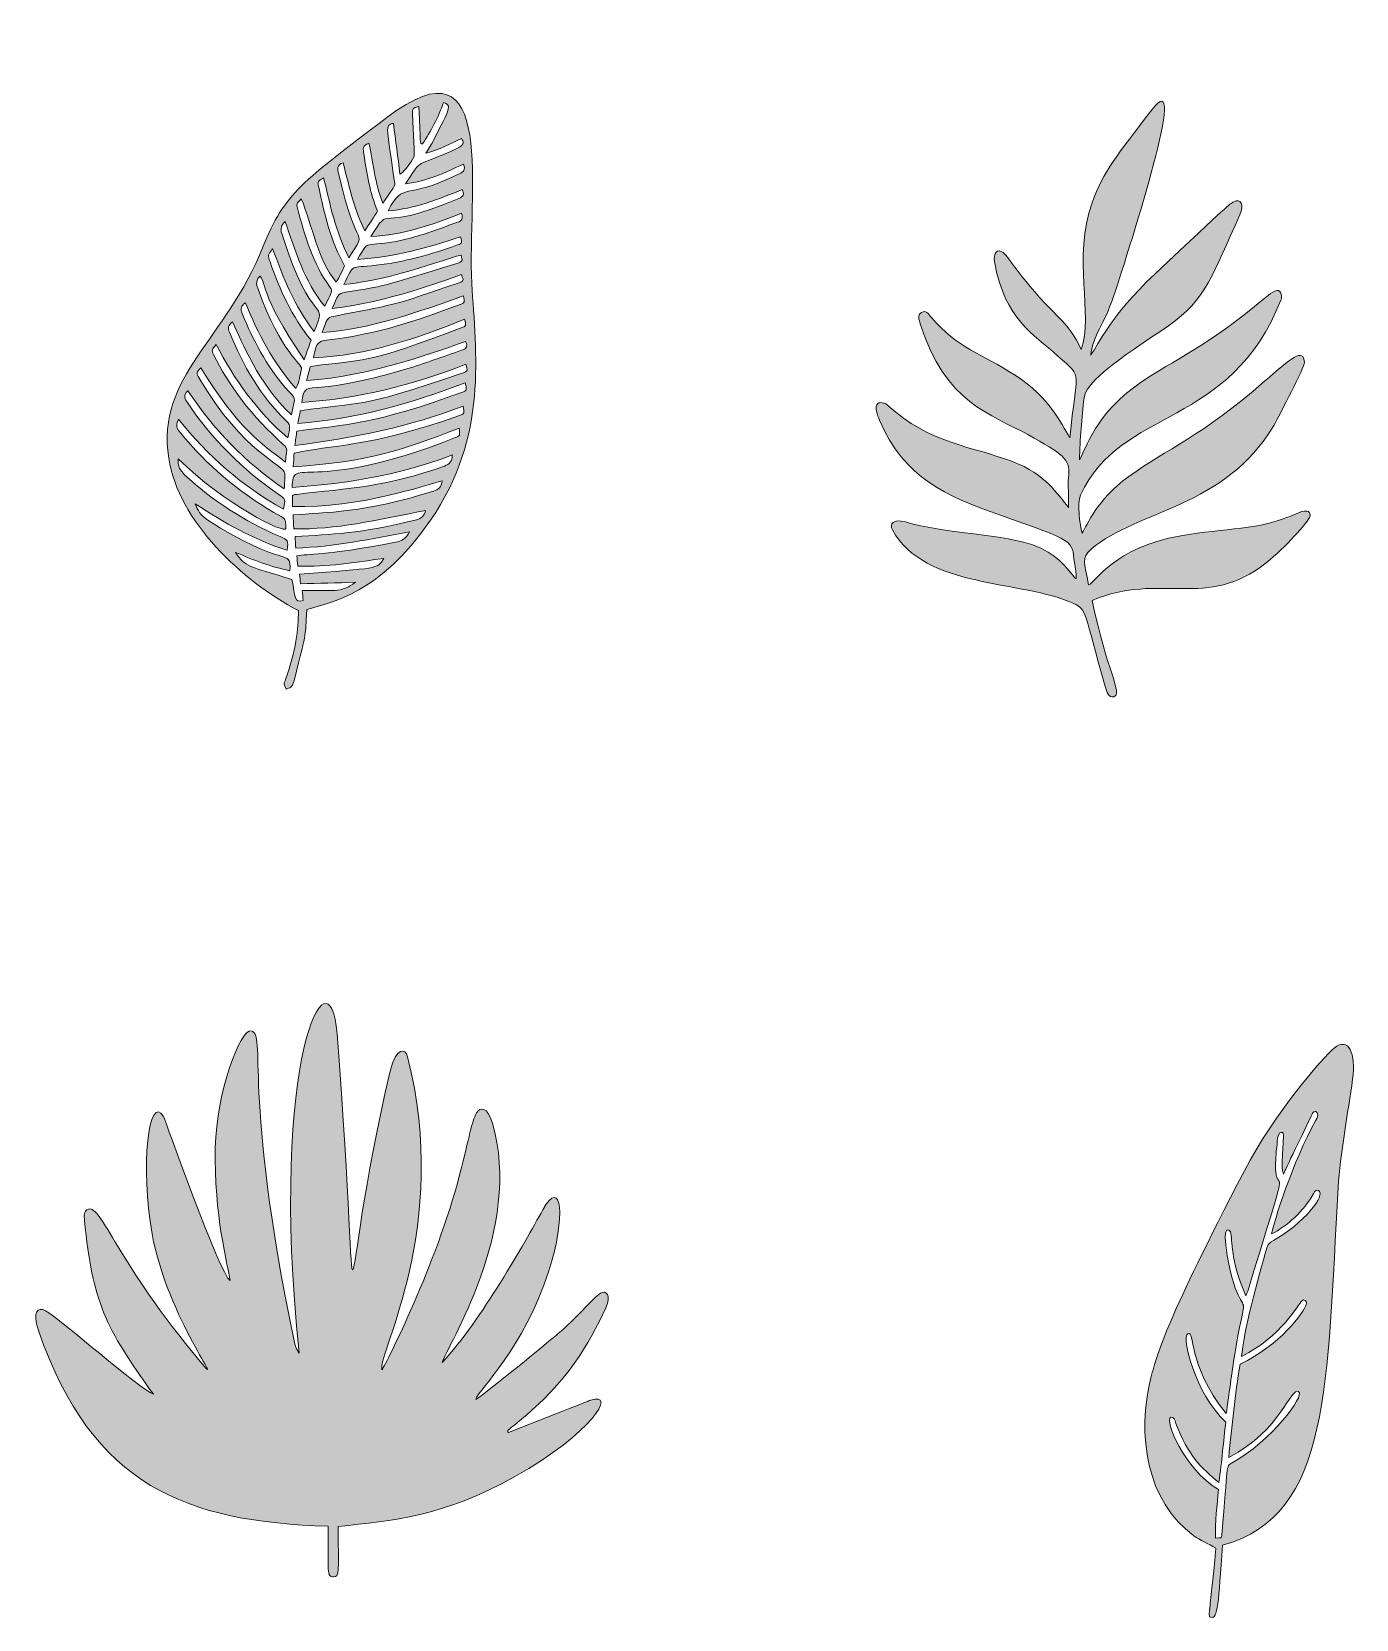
# Model space of a CAD drawing. Header units: millimetres. Extents: x 144 to 2414, y 783 to 2729.
# Drawn here: x 1316.5 to 1699.8, y 2262.5 to 2722 of the extents above; entities that cross this region are included whole.
import ezdxf

# ---------------------------------------------------------------- set-up
doc = ezdxf.new("R2010")
doc.units = ezdxf.units.MM
doc.header["$MEASUREMENT"] = 0
doc.layers.add('Слой 1', color=7, linetype='Continuous', lineweight=0)

msp = doc.modelspace()

# ---------------------------------------------------------------- hatches: boundary and pattern name
at = {"layer": 'Слой 1', "true_color": 0x000000, "transparency": 33554687}
h = msp.add_hatch(color=18, dxfattribs=at)
h.dxf.hatch_style = 2
edge = h.paths.add_edge_path()
edge.add_spline(control_points=[(1404.54, 2649.49), (1399.06, 2656.38), (1397.81, 2665.52), (1394.47, 2673.66), (1393.06, 2672.15), (1393.02, 2672.13), (1393.35, 2670.9), (1395.53, 2662.85), (1397.79, 2654.84), (1402.83, 2647.96), (1403.67, 2646.82), (1403.16, 2646.37), (1401.24, 2642.5), (1395.29, 2649.9), (1392.72, 2658.49), (1389.84, 2667.05), (1388.62, 2665.99), (1388.39, 2664.97), (1388.82, 2663.6), (1397.69, 2635.06), (1402.4, 2645.37), (1398.2, 2635.2), (1392.41, 2642.58), (1389.29, 2650.86), (1386.17, 2659.24), (1384.77, 2657.28), (1384.74, 2657.28), (1385.42, 2655.37), (1388.29, 2647.27), (1391.72, 2639.46), (1397.31, 2632.73), (1396.69, 2630.96), (1396.08, 2629.29), (1395.31, 2627.06), (1381.91, 2646.62), (1384.3, 2650.27), (1382.44, 2651.19), (1381.36, 2650.08), (1381.38, 2649), (1381.85, 2647.72), (1388.82, 2628.41), (1394.86, 2625.94), (1394.51, 2624.35), (1394.12, 2622.54), (1393.92, 2620.66), (1392.9, 2618.76), (1386.29, 2626.19), (1381.91, 2634.63), (1378.28, 2643.56), (1377.04, 2642.64), (1376.83, 2641.72), (1377.36, 2640.44), (1380.52, 2632.67), (1384.42, 2625.35), (1389.86, 2618.93), (1393.13, 2615.07), (1392.88, 2617.22), (1391.6, 2611.06), (1381.81, 2620.46), (1377.47, 2631.96), (1374.55, 2637.97), (1373.2, 2637.03), (1373.22, 2636.12), (1373.69, 2634.98), (1377.65, 2625.41), (1382.64, 2616.5), (1390.19, 2609.26), (1391.6, 2607.9), (1391.11, 2607.26), (1390.54, 2604.41), (1381.65, 2612.14), (1375.1, 2621.25), (1369.86, 2631.47), (1368.49, 2629.86), (1368.47, 2629.84), (1369.11, 2628.53), (1373.16, 2620.11), (1380.32, 2610.3), (1389.27, 2602.55), (1390.7, 2601.31), (1390.25, 2600.88), (1389.86, 2597.42), (1382.91, 2602.8), (1376.2, 2607), (1365.39, 2624.74), (1364.03, 2623.21), (1364.01, 2623.21), (1364.88, 2621.72), (1377.87, 2599.76), (1389.64, 2596.56), (1389.7, 2594.17), (1389.74, 2592.81), (1389.64, 2591.46), (1389.56, 2589.65), (1378.1, 2597.42), (1369.04, 2606.92), (1361.64, 2618.07), (1360.22, 2616.73), (1360.75, 2615.75), (1361.5, 2614.63), (1368.62, 2604.06), (1377.47, 2595.23), (1387.95, 2588.04), (1389.96, 2586.65), (1389.96, 2586.65), (1389.29, 2583.8), (1377.4, 2590.42), (1367.43, 2599.15), (1358.91, 2609.83), (1358.16, 2607.59), (1358.14, 2607.57), (1359.52, 2605.88), (1367.11, 2596.56), (1376.12, 2588.91), (1386.48, 2582.86), (1390.35, 2580.59), (1389.82, 2581.51), (1390.03, 2578.23), (1390.15, 2576.25), (1371.92, 2585.39), (1358.85, 2598.39), (1358.6, 2596.17), (1359.46, 2594.91), (1360.7, 2593.75), (1368.84, 2586.12), (1378.12, 2580.27), (1388.33, 2575.84), (1390.68, 2574.82), (1390.72, 2574.8), (1390.39, 2571.91), (1380.75, 2574.91), (1372.14, 2579.88), (1363.74, 2585.37), (1364.46, 2583.49), (1365.41, 2581.94), (1367.11, 2580.84), (1389.78, 2566.1), (1391.62, 2572.85), (1391.15, 2565.97), (1385.72, 2567.03), (1380.77, 2569.07), (1375.45, 2571.23), (1378.42, 2566.89), (1378.89, 2567.52), (1391.78, 2563.41), (1392.68, 2558.45), (1392.49, 2556.49), (1395.02, 2557.37), (1394.92, 2558.33), (1394.84, 2559.2), (1394.72, 2560.26), (1405.97, 2560.26), (1405.81, 2559.73), (1410.19, 2562.61), (1404.65, 2562.47), (1399.53, 2562.32), (1394.23, 2562.18), (1394.14, 2563.3), (1394.06, 2564.08), (1394, 2564.93), (1416.92, 2566.85), (1416.35, 2566.28), (1418.33, 2569.54), (1409.95, 2568.36), (1401.85, 2566.99), (1393.51, 2567.3), (1393.37, 2568.46), (1393.27, 2569.34), (1393.15, 2570.28), (1396.77, 2570.99), (1400.32, 2570.07), (1421.71, 2574.23), (1423.47, 2574.58), (1424.91, 2575.15), (1425.79, 2577.25), (1414.8, 2575.23), (1404.07, 2572.87), (1392.86, 2572.52), (1392.78, 2573.72), (1392.72, 2574.74), (1392.66, 2575.84), (1403.4, 2576.52), (1411.13, 2576.62), (1427.83, 2580.74), (1429.3, 2581.1), (1430.13, 2581.98), (1430.46, 2583.41), (1416.04, 2580.59), (1404.4, 2577.8), (1392.31, 2578.11), (1392.23, 2579.64), (1392.15, 2580.82), (1392.09, 2582.12), (1401.51, 2582.92), (1412.68, 2582.61), (1432.76, 2589.02), (1434.17, 2589.46), (1435.01, 2590.2), (1435.21, 2592.01), (1430.58, 2590.73), (1411.25, 2584.04), (1391.92, 2584.53), (1391.92, 2588.22), (1391.62, 2587.89), (1393.1, 2588.08), (1408.11, 2589.77), (1419.53, 2590.34), (1435.88, 2596.27), (1437.37, 2596.8), (1438.19, 2597.58), (1438.17, 2599.48), (1428.38, 2595.76), (1415.55, 2591.79), (1391.84, 2590.08), (1391.84, 2599.7), (1396.02, 2587.67), (1438.86, 2604.39), (1440.41, 2605), (1440.51, 2605.31), (1440.12, 2607.24), (1423.57, 2600.76), (1414.07, 2597.56), (1392.13, 2596.07), (1392.23, 2597.6), (1392.31, 2598.8), (1392.39, 2600.01), (1402.91, 2602.35), (1414.27, 2601.7), (1440.02, 2610.79), (1441.72, 2611.38), (1441.78, 2611.61), (1441.31, 2613.63), (1425.69, 2607.57), (1409.44, 2604.39), (1392.62, 2602.23), (1392.82, 2603.78), (1393, 2605.04), (1393.19, 2606.39), (1407.17, 2608.16), (1416.37, 2608.59), (1440.86, 2617.58), (1442.43, 2618.15), (1442.43, 2618.19), (1441.94, 2620.36), (1426.36, 2614.38), (1410.44, 2609.87), (1393.45, 2608.63), (1393.74, 2610.04), (1393.96, 2611.14), (1394.19, 2612.26), (1411.09, 2614.93), (1410.4, 2612.46), (1441.04, 2623.17), (1442.75, 2623.76), (1442.71, 2623.88), (1442.1, 2625.72), (1426.81, 2619.8), (1410.95, 2615.69), (1394.59, 2614.69), (1396.04, 2622.41), (1394.41, 2615.26), (1424.67, 2624.31), (1430.13, 2625.94), (1435.48, 2627.94), (1440.88, 2629.78), (1442.04, 2630.16), (1442.84, 2630.73), (1442.02, 2632.34), (1435.29, 2630.04), (1414.62, 2622.09), (1395.98, 2621.05), (1396.41, 2622.66), (1396.75, 2623.9), (1397.1, 2625.13), (1416.33, 2627.61), (1413.07, 2625.94), (1440.74, 2636.24), (1442.25, 2636.81), (1442.2, 2636.89), (1441.74, 2638.81), (1427.73, 2633.02), (1413.43, 2628.37), (1398.02, 2627.57), (1398.55, 2630.86), (1399.14, 2632.37), (1400.98, 2632.59), (1418.02, 2634.65), (1426.79, 2638.12), (1440.21, 2642.95), (1441.88, 2643.56), (1441.84, 2643.68), (1441.33, 2645.56), (1429.22, 2641.09), (1413.37, 2635.63), (1400.49, 2634.91), (1402.08, 2638.93), (1401.85, 2639.24), (1403.75, 2639.6), (1424.4, 2643.56), (1421.1, 2642.85), (1439.84, 2649.23), (1441.59, 2649.82), (1441.55, 2649.92), (1440.82, 2651.67), (1435.82, 2650.04), (1419.49, 2643.64), (1403.44, 2641.85), (1405.11, 2645.64), (1404.93, 2646.23), (1407.3, 2646.6), (1418.27, 2648.25), (1417.92, 2648.21), (1439.45, 2654.92), (1441.21, 2655.47), (1441.19, 2655.57), (1440.72, 2657.28), (1439.19, 2657.38), (1421.04, 2650.04), (1406.77, 2648.86), (1410.09, 2655.18), (1408.09, 2653.39), (1416.17, 2654.37), (1424.24, 2655.34), (1432.03, 2657.51), (1439.66, 2660.26), (1441.12, 2660.79), (1441.1, 2660.85), (1440.53, 2662.64), (1430.97, 2659.42), (1421.28, 2656.67), (1410.76, 2656.1), (1414.56, 2663.07), (1412.58, 2658.63), (1426.36, 2662.34), (1430.89, 2663.54), (1435.27, 2665.32), (1439.72, 2666.82), (1440.92, 2667.23), (1441.47, 2667.95), (1440.8, 2669.43), (1432.48, 2666.05), (1424.08, 2663.26), (1414.6, 2662.67), (1420.9, 2672.84), (1415.17, 2663.03), (1440.1, 2673.74), (1441.33, 2674.27), (1441.72, 2674.98), (1441.08, 2676.31), (1434.17, 2673.51), (1427.36, 2670.72), (1419.57, 2670.15), (1424.36, 2679), (1423.73, 2672.78), (1440.21, 2680.83), (1441.37, 2681.4), (1442.16, 2682.06), (1441.39, 2683.65), (1436.15, 2681.22), (1430.95, 2678.75), (1424.65, 2677.98), (1428.03, 2683.03), (1427.83, 2683.32), (1430.03, 2684.2), (1441.57, 2688.79), (1442.14, 2689.09), (1440.86, 2691.07), (1437.54, 2689.72), (1434.5, 2687.68), (1430.56, 2686.83), (1431.48, 2688.36), (1432.21, 2689.46), (1432.78, 2690.62), (1437.33, 2699.67), (1438.25, 2700.69), (1435.62, 2701.49), (1434.11, 2697.21), (1432.05, 2693.23), (1429.52, 2689.5), (1428.75, 2689.62), (1428.99, 2689.46), (1428.54, 2700.33), (1426.73, 2699.86), (1426.63, 2699.86), (1426.67, 2698.27), (1426.81, 2692.41), (1427.36, 2686.28), (1427.14, 2685.85), (1426.12, 2684.01), (1424.97, 2682.2), (1423.04, 2680.71), (1422.41, 2685.62), (1421.77, 2690.54), (1421.12, 2695.47), (1418.47, 2695.02), (1419.35, 2693.88), (1421.37, 2679.14), (1421.63, 2677.14), (1422.26, 2678.51), (1418.1, 2672.35), (1415.76, 2678.2), (1415.29, 2684.05), (1414.05, 2689.7), (1412.03, 2689.19), (1412.39, 2687.85), (1412.58, 2686.66), (1413.43, 2681.02), (1414.33, 2675.39), (1416.57, 2670.01), (1415.39, 2668.21), (1414.23, 2666.42), (1412.9, 2664.4), (1409.95, 2669.9), (1408.62, 2676.18), (1406.56, 2684.07), (1404.58, 2683.42), (1405.01, 2682.14), (1405.28, 2680.93), (1410.64, 2656.85), (1413.92, 2665.78), (1408.21, 2656.57), (1404.4, 2664.15), (1402.83, 2671.94), (1400.93, 2679.67), (1399.2, 2678.71), (1399.14, 2678.69), (1399.51, 2677), (1401.22, 2669.17), (1402.95, 2661.34), (1407.01, 2654.2), (1404.69, 2649.49), (1405.38, 2650.72), (1404.54, 2649.49)], knot_values=[0, 0, 0, 0, 1, 1, 1, 2, 2, 2, 3, 3, 3, 4, 4, 4, 5, 5, 5, 6, 6, 6, 7, 7, 7, 8, 8, 8, 9, 9, 9, 10, 10, 10, 11, 11, 11, 12, 12, 12, 13, 13, 13, 14, 14, 14, 15, 15, 15, 16, 16, 16, 17, 17, 17, 18, 18, 18, 19, 19, 19, 20, 20, 20, 21, 21, 21, 22, 22, 22, 23, 23, 23, 24, 24, 24, 25, 25, 25, 26, 26, 26, 27, 27, 27, 28, 28, 28, 29, 29, 29, 30, 30, 30, 31, 31, 31, 32, 32, 32, 33, 33, 33, 34, 34, 34, 35, 35, 35, 36, 36, 36, 37, 37, 37, 38, 38, 38, 39, 39, 39, 40, 40, 40, 41, 41, 41, 42, 42, 42, 43, 43, 43, 44, 44, 44, 45, 45, 45, 46, 46, 46, 47, 47, 47, 48, 48, 48, 49, 49, 49, 50, 50, 50, 51, 51, 51, 52, 52, 52, 53, 53, 53, 54, 54, 54, 55, 55, 55, 56, 56, 56, 57, 57, 57, 58, 58, 58, 59, 59, 59, 60, 60, 60, 61, 61, 61, 62, 62, 62, 63, 63, 63, 64, 64, 64, 65, 65, 65, 66, 66, 66, 67, 67, 67, 68, 68, 68, 69, 69, 69, 70, 70, 70, 71, 71, 71, 72, 72, 72, 73, 73, 73, 74, 74, 74, 75, 75, 75, 76, 76, 76, 77, 77, 77, 78, 78, 78, 79, 79, 79, 80, 80, 80, 81, 81, 81, 82, 82, 82, 83, 83, 83, 84, 84, 84, 85, 85, 85, 86, 86, 86, 87, 87, 87, 88, 88, 88, 89, 89, 89, 90, 90, 90, 91, 91, 91, 92, 92, 92, 93, 93, 93, 94, 94, 94, 95, 95, 95, 96, 96, 96, 97, 97, 97, 98, 98, 98, 99, 99, 99, 100, 100, 100, 101, 101, 101, 102, 102, 102, 103, 103, 103, 104, 104, 104, 105, 105, 105, 106, 106, 106, 107, 107, 107, 108, 108, 108, 109, 109, 109, 110, 110, 110, 111, 111, 111, 112, 112, 112, 113, 113, 113, 114, 114, 114, 115, 115, 115, 116, 116, 116, 117, 117, 117, 118, 118, 118, 119, 119, 119, 120, 120, 120, 121, 121, 121, 122, 122, 122, 123, 123, 123, 124, 124, 124, 125, 125, 125, 126, 126, 126, 127, 127, 127, 128, 128, 128, 129, 129, 129, 130, 130, 130, 131, 131, 131, 132, 132, 132, 133, 133, 133, 134, 134, 134, 135, 135, 135, 136, 136, 136, 137, 137, 137, 138, 138, 138, 139, 139, 139, 140, 140, 140, 141, 141, 141, 142, 142, 142, 143, 143, 143, 144, 144, 144, 144], degree=3, periodic=0)
edge = h.paths.add_edge_path()
edge.add_spline(control_points=[(1396.12, 2554.76), (1395.39, 2546.01), (1396.49, 2550.34), (1392.37, 2534.08), (1391.82, 2531.94), (1391.15, 2532.17), (1390.09, 2531.68), (1389.21, 2533.82), (1389.41, 2533.02), (1389.94, 2534.53), (1392.94, 2542.93), (1393.63, 2548.87), (1393.63, 2554.41), (1377.3, 2563.02), (1358.85, 2580.29), (1356.1, 2598.56), (1352.47, 2622.52), (1372.65, 2632.47), (1383.46, 2659.87), (1389.52, 2675.25), (1395.06, 2678.73), (1419.2, 2697.12), (1451.81, 2721.98), (1442.41, 2675.04), (1443.84, 2649.13), (1444.96, 2628.8), (1448.65, 2605), (1431.85, 2580.57), (1417.17, 2559.18), (1403.18, 2556.84), (1396.12, 2554.76)], knot_values=[0, 0, 0, 0, 1, 1, 1, 2, 2, 2, 3, 3, 3, 4, 4, 4, 5, 5, 5, 6, 6, 6, 7, 7, 7, 8, 8, 8, 9, 9, 9, 10, 10, 10, 10], degree=3, periodic=0)
h = msp.add_hatch(color=18, dxfattribs=at)
h.dxf.hatch_style = 2
edge = h.paths.add_edge_path()
edge.add_spline(control_points=[(1622.35, 2561.84), (1624.55, 2562.77), (1629.49, 2572.62), (1649, 2576.09), (1662.05, 2578.41), (1671.39, 2577.47), (1682.89, 2582.65), (1686.11, 2584.1), (1686.85, 2582.74), (1686.3, 2581.41), (1685.64, 2579.88), (1679.34, 2572.72), (1673.74, 2568.26), (1656.38, 2554.43), (1643.38, 2565.77), (1623.35, 2557.39), (1627.67, 2536.69), (1632.38, 2530.37), (1629.61, 2529.48), (1628.23, 2529.03), (1627.53, 2531.03), (1627.14, 2532.41), (1620.93, 2554.23), (1621.86, 2554.72), (1618.03, 2556.49), (1603.08, 2563.36), (1574.88, 2560.67), (1565.57, 2577.78), (1564.63, 2579.51), (1565.71, 2581.12), (1569.4, 2580.08), (1581.23, 2576.72), (1591.5, 2577.11), (1603.55, 2574.25), (1618.52, 2570.7), (1619.91, 2556.45), (1618.25, 2568.32), (1617.36, 2574.8), (1619.09, 2574.23), (1596.03, 2582.35), (1581.35, 2587.51), (1569.01, 2592.79), (1561.83, 2609.51), (1561.22, 2610.91), (1560.18, 2613.57), (1561.43, 2614.44), (1561.81, 2614.71), (1563.2, 2614.83), (1564.36, 2613.73), (1575.86, 2603), (1588.67, 2601.96), (1600.31, 2597.56), (1610.02, 2593.89), (1613.24, 2588.2), (1616.56, 2584.26), (1616.56, 2589.99), (1616.32, 2591.3), (1616.58, 2593.73), (1617.09, 2598.25), (1614.73, 2599.86), (1604.78, 2605.37), (1594.32, 2611.16), (1580.68, 2614.52), (1573.64, 2637.48), (1573.31, 2638.56), (1572.66, 2639.99), (1573.99, 2640.75), (1575.37, 2641.52), (1576.15, 2640.11), (1576.88, 2639.24), (1584.24, 2630.49), (1591.62, 2628.74), (1601.05, 2622.56), (1611.34, 2615.79), (1614.09, 2609.02), (1616.93, 2604.47), (1618.74, 2624.45), (1621.25, 2621.25), (1613.48, 2628.12), (1606.14, 2634.61), (1598.29, 2638.69), (1595.17, 2654.96), (1594.54, 2658.26), (1596.13, 2659.26), (1597.62, 2658.06), (1599.48, 2656.55), (1602.64, 2650.25), (1613.67, 2639.36), (1616.3, 2636.77), (1618.56, 2633.87), (1620.21, 2630.02), (1623.84, 2640.11), (1617.58, 2656.34), (1623.35, 2672.49), (1626.57, 2681.51), (1630.61, 2686.26), (1640.64, 2699.39), (1651.67, 2713.82), (1634.73, 2661.05), (1629.57, 2645.37), (1626.84, 2637.08), (1623.68, 2634.36), (1622.96, 2628.35), (1625.41, 2631.73), (1628.47, 2639.54), (1641.48, 2651.8), (1663.56, 2672.57), (1662.81, 2671.86), (1664.4, 2672.78), (1666.36, 2673.9), (1667.44, 2671.88), (1666.13, 2669.01), (1658.28, 2651.72), (1656.34, 2644.52), (1645.48, 2636.85), (1639.3, 2632.49), (1621.72, 2622.03), (1621.03, 2616.05), (1620.33, 2610.12), (1619.85, 2604.14), (1619.72, 2598.05), (1621.54, 2601.35), (1624.39, 2611.53), (1637.24, 2620.33), (1647.35, 2627.27), (1656.12, 2630.37), (1673.53, 2645.03), (1674.49, 2645.82), (1676.82, 2647.72), (1677.69, 2646.84), (1678.08, 2646.45), (1678.12, 2645.66), (1678.22, 2645.05), (1678.26, 2644.82), (1678.06, 2644.58), (1677.98, 2644.33), (1663.5, 2607.12), (1631.45, 2613.3), (1620.03, 2587.87), (1618.87, 2585.28), (1619.85, 2579.49), (1620.48, 2576.8), (1621.99, 2579.27), (1624.51, 2586.34), (1634, 2593.26), (1645.11, 2601.35), (1655.06, 2604.76), (1673.29, 2620.8), (1680.95, 2627.55), (1684.6, 2630.69), (1684.85, 2626.21), (1684.91, 2625.21), (1677.71, 2611.04), (1675.94, 2608.04), (1661.6, 2583.9), (1636.61, 2583.78), (1623.09, 2572.17), (1620.15, 2569.66), (1621.07, 2568.42), (1622.35, 2561.84)], knot_values=[0, 0, 0, 0, 1, 1, 1, 2, 2, 2, 3, 3, 3, 4, 4, 4, 5, 5, 5, 6, 6, 6, 7, 7, 7, 8, 8, 8, 9, 9, 9, 10, 10, 10, 11, 11, 11, 12, 12, 12, 13, 13, 13, 14, 14, 14, 15, 15, 15, 16, 16, 16, 17, 17, 17, 18, 18, 18, 19, 19, 19, 20, 20, 20, 21, 21, 21, 22, 22, 22, 23, 23, 23, 24, 24, 24, 25, 25, 25, 26, 26, 26, 27, 27, 27, 28, 28, 28, 29, 29, 29, 30, 30, 30, 31, 31, 31, 32, 32, 32, 33, 33, 33, 34, 34, 34, 35, 35, 35, 36, 36, 36, 37, 37, 37, 38, 38, 38, 39, 39, 39, 40, 40, 40, 41, 41, 41, 42, 42, 42, 43, 43, 43, 44, 44, 44, 45, 45, 45, 46, 46, 46, 47, 47, 47, 48, 48, 48, 49, 49, 49, 50, 50, 50, 51, 51, 51, 52, 52, 52, 53, 53, 53, 53], degree=3, periodic=0)
h = msp.add_hatch(color=18, dxfattribs=at)
h.dxf.hatch_style = 2
edge = h.paths.add_edge_path()
edge.add_spline(control_points=[(1454.42, 2316.56), (1478.21, 2325.88), (1477.7, 2325.72), (1478.23, 2325.88), (1485.98, 2328.35), (1478.72, 2316.38), (1456.25, 2303.76), (1435.31, 2291.99), (1420.98, 2291.07), (1405.16, 2289.3), (1405.16, 2275.76), (1405.64, 2274.78), (1403.83, 2274.72), (1401.71, 2274.66), (1402.28, 2276.19), (1402.28, 2289.38), (1361.38, 2290.66), (1334.03, 2300.8), (1318.39, 2346.04), (1316.46, 2351.67), (1318.29, 2352.96), (1320.41, 2351.77), (1324.47, 2349.55), (1347.84, 2328.96), (1351.67, 2327.61), (1337.66, 2347.02), (1334.12, 2354.08), (1331.73, 2377.91), (1331.61, 2379.1), (1331.32, 2380.69), (1332.91, 2381.18), (1336.6, 2382.32), (1341.23, 2365.68), (1365.25, 2337.03), (1373.39, 2327.33), (1355.73, 2349.61), (1351.28, 2374.02), (1347.76, 2393.35), (1350.41, 2415.15), (1354.59, 2407.95), (1355, 2407.24), (1370.9, 2362.13), (1373.86, 2360.54), (1373.22, 2365.03), (1369.17, 2379.34), (1369.57, 2399.06), (1369.92, 2414.84), (1376.81, 2433.54), (1380.01, 2432.74), (1384.56, 2431.6), (1377.24, 2415.88), (1392.39, 2343.01), (1392.64, 2341.78), (1393.1, 2340.6), (1393.86, 2339.48), (1384.93, 2425.08), (1402.77, 2458.29), (1404.83, 2431.89), (1412.58, 2331.85), (1404.18, 2353.41), (1420.22, 2421.1), (1421.94, 2428.3), (1424.63, 2427.75), (1425.24, 2425.28), (1437.7, 2376.06), (1416.68, 2339.52), (1417.78, 2334.65), (1419.1, 2336.4), (1433.72, 2365.74), (1440.19, 2390.68), (1443.31, 2402.73), (1443.65, 2406.22), (1445.22, 2409.01), (1446.22, 2410.78), (1448.32, 2410.84), (1449.69, 2406.32), (1458.99, 2375.28), (1436.27, 2341.05), (1435.29, 2336.81), (1446.83, 2349.33), (1458.92, 2371.23), (1464.39, 2380.99), (1469.83, 2390.72), (1471.18, 2379.1), (1466.12, 2363.34), (1458.8, 2340.52), (1446.12, 2329.34), (1444.96, 2326.1), (1447.1, 2327.2), (1467.02, 2343.6), (1468.85, 2345.15), (1473.57, 2349.1), (1478.95, 2355.46), (1481.05, 2356.81), (1482.74, 2357.89), (1484.23, 2356.1), (1482.62, 2352.65), (1477.46, 2341.76), (1471.91, 2331.53), (1457.17, 2319.5), (1454.05, 2316.93), (1453.97, 2317.13), (1454.42, 2316.56)], knot_values=[0, 0, 0, 0, 1, 1, 1, 2, 2, 2, 3, 3, 3, 4, 4, 4, 5, 5, 5, 6, 6, 6, 7, 7, 7, 8, 8, 8, 9, 9, 9, 10, 10, 10, 11, 11, 11, 12, 12, 12, 13, 13, 13, 14, 14, 14, 15, 15, 15, 16, 16, 16, 17, 17, 17, 18, 18, 18, 19, 19, 19, 20, 20, 20, 21, 21, 21, 22, 22, 22, 23, 23, 23, 24, 24, 24, 25, 25, 25, 26, 26, 26, 27, 27, 27, 28, 28, 28, 29, 29, 29, 30, 30, 30, 31, 31, 31, 32, 32, 32, 33, 33, 33, 34, 34, 34, 34], degree=3, periodic=0)
h = msp.add_hatch(color=18, dxfattribs=at)
h.dxf.hatch_style = 2
edge = h.paths.add_edge_path()
edge.add_spline(control_points=[(1675.31, 2374.02), (1675.88, 2377.16), (1681.32, 2394.72), (1688.15, 2406.97), (1688.5, 2407.58), (1688.8, 2408.13), (1688.6, 2408.87), (1688.52, 2409.17), (1688.25, 2409.46), (1687.95, 2409.46), (1687.3, 2409.48), (1686.97, 2408.52), (1686.75, 2408.05), (1678.67, 2391.33), (1679.73, 2393.49), (1678.75, 2391.29), (1678.41, 2392.76), (1678.12, 2392), (1678.59, 2399.06), (1678.59, 2400.36), (1678.85, 2401.51), (1678.73, 2402.81), (1678.71, 2402.93), (1678.71, 2403.06), (1678.65, 2403.16), (1678.49, 2403.46), (1678, 2403.46), (1677.71, 2403.24), (1676.96, 2402.61), (1677, 2400.85), (1676.9, 2399.96), (1676.73, 2398.67), (1676.61, 2397.39), (1676.55, 2396.08), (1676.45, 2394.19), (1676.12, 2391.37), (1677.2, 2389.68), (1678.18, 2388.15), (1678.08, 2389.39), (1668.52, 2357.75), (1668.37, 2357.3), (1668.19, 2356.85), (1667.86, 2356.04), (1663.15, 2367.07), (1664.15, 2371.94), (1663.4, 2374.63), (1663.28, 2375.04), (1660.79, 2377.38), (1662.48, 2367.72), (1664.95, 2353.43), (1667.8, 2354.96), (1667.13, 2352.04), (1663.97, 2338.07), (1663.03, 2326.67), (1662.15, 2321.98), (1650.51, 2336.67), (1653.45, 2346.15), (1651.06, 2345.11), (1649.19, 2344.31), (1653.1, 2327.82), (1662.07, 2319.56), (1661.34, 2313.93), (1660.97, 2308.18), (1660.05, 2302.06), (1654.98, 2306.22), (1650.98, 2309.95), (1647.64, 2319.17), (1647.31, 2320.07), (1647.11, 2321.23), (1646.17, 2320.92), (1644.23, 2320.29), (1649.92, 2305.96), (1659.93, 2300.02), (1659.54, 2295.4), (1658.93, 2290.79), (1659.1, 2285.98), (1660.69, 2286.06), (1660.83, 2285.85), (1660.89, 2286.77), (1662.71, 2307.63), (1662.13, 2306.75), (1663.68, 2307.61), (1675.22, 2314.09), (1685.15, 2327.18), (1683.12, 2328.41), (1680.79, 2329.79), (1678.3, 2317.29), (1662.89, 2309.24), (1663.89, 2318.56), (1664.74, 2327.55), (1666.17, 2336.26), (1677.86, 2341.91), (1684.5, 2350.98), (1685.44, 2353.85), (1685.6, 2354.38), (1684.69, 2355.32), (1684.05, 2354.67), (1683.32, 2353.92), (1677.92, 2344.09), (1666.64, 2338.56), (1667.01, 2344.74), (1671.45, 2361.66), (1673.94, 2370), (1674.27, 2371.08), (1674.9, 2371.63), (1675.84, 2372.14), (1684.36, 2376.75), (1691.33, 2385.42), (1688.87, 2386.56), (1688.11, 2386.91), (1687.81, 2386.34), (1687.5, 2385.77), (1684.81, 2380.67), (1679.67, 2376.16), (1675.31, 2374.02)], knot_values=[0, 0, 0, 0, 1, 1, 1, 2, 2, 2, 3, 3, 3, 4, 4, 4, 5, 5, 5, 6, 6, 6, 7, 7, 7, 8, 8, 8, 9, 9, 9, 10, 10, 10, 11, 11, 11, 12, 12, 12, 13, 13, 13, 14, 14, 14, 15, 15, 15, 16, 16, 16, 17, 17, 17, 18, 18, 18, 19, 19, 19, 20, 20, 20, 21, 21, 21, 22, 22, 22, 23, 23, 23, 24, 24, 24, 25, 25, 25, 26, 26, 26, 27, 27, 27, 28, 28, 28, 29, 29, 29, 30, 30, 30, 31, 31, 31, 32, 32, 32, 33, 33, 33, 34, 34, 34, 35, 35, 35, 36, 36, 36, 37, 37, 37, 38, 38, 38, 38], degree=3, periodic=0)
edge = h.paths.add_edge_path()
edge.add_spline(control_points=[(1661.11, 2283.9), (1659.91, 2267.2), (1659.79, 2262.46), (1657.79, 2263.02), (1656.71, 2263.3), (1657.36, 2263.1), (1659.22, 2283.08), (1656.87, 2284.36), (1654.67, 2285.3), (1652.8, 2286.65), (1639.11, 2296.44), (1636.22, 2316.09), (1640.4, 2332.36), (1642.42, 2340.23), (1644.84, 2348.8), (1667.44, 2392.27), (1675.9, 2408.56), (1690.29, 2425.32), (1693.43, 2427.81), (1697.63, 2431.15), (1699.82, 2426.3), (1698.76, 2418.76), (1697.43, 2409.32), (1695.17, 2396.9), (1694.6, 2387.44), (1691.17, 2330.71), (1692.8, 2292.54), (1661.11, 2283.9)], knot_values=[0, 0, 0, 0, 1, 1, 1, 2, 2, 2, 3, 3, 3, 4, 4, 4, 5, 5, 5, 6, 6, 6, 7, 7, 7, 8, 8, 8, 9, 9, 9, 9], degree=3, periodic=0)

# ---------------------------------------------------------------- linework, layer by layer
at = {"layer": 'Слой 1'}
for points, knots in [([(1396.12, 2554.76), (1395.39, 2546.01), (1396.49, 2550.34), (1392.37, 2534.08), (1391.82, 2531.94), (1391.15, 2532.17), (1390.09, 2531.68), (1389.21, 2533.82), (1389.41, 2533.02), (1389.94, 2534.53), (1392.94, 2542.93), (1393.63, 2548.87), (1393.63, 2554.41), (1377.3, 2563.02), (1358.85, 2580.29), (1356.1, 2598.56), (1352.47, 2622.52), (1372.65, 2632.47), (1383.46, 2659.87), (1389.52, 2675.25), (1395.06, 2678.73), (1419.2, 2697.12), (1451.81, 2721.98), (1442.41, 2675.04), (1443.84, 2649.13), (1444.96, 2628.8), (1448.65, 2605), (1431.85, 2580.57), (1417.17, 2559.18), (1403.18, 2556.84), (1396.12, 2554.76)], [0, 0, 0, 0, 1, 1, 1, 2, 2, 2, 3, 3, 3, 4, 4, 4, 5, 5, 5, 6, 6, 6, 7, 7, 7, 8, 8, 8, 9, 9, 9, 10, 10, 10, 10]), ([(1622.35, 2561.84), (1624.55, 2562.77), (1629.49, 2572.62), (1649, 2576.09), (1662.05, 2578.41), (1671.39, 2577.47), (1682.89, 2582.65), (1686.11, 2584.1), (1686.85, 2582.74), (1686.3, 2581.41), (1685.64, 2579.88), (1679.34, 2572.72), (1673.74, 2568.26), (1656.38, 2554.43), (1643.38, 2565.77), (1623.35, 2557.39), (1627.67, 2536.69), (1632.38, 2530.37), (1629.61, 2529.48), (1628.23, 2529.03), (1627.53, 2531.03), (1627.14, 2532.41), (1620.93, 2554.23), (1621.86, 2554.72), (1618.03, 2556.49), (1603.08, 2563.36), (1574.88, 2560.67), (1565.57, 2577.78), (1564.63, 2579.51), (1565.71, 2581.12), (1569.4, 2580.08), (1581.23, 2576.72), (1591.5, 2577.11), (1603.55, 2574.25), (1618.52, 2570.7), (1619.91, 2556.45), (1618.25, 2568.32), (1617.36, 2574.8), (1619.09, 2574.23), (1596.03, 2582.35), (1581.35, 2587.51), (1569.01, 2592.79), (1561.83, 2609.51), (1561.22, 2610.91), (1560.18, 2613.57), (1561.43, 2614.44), (1561.81, 2614.71), (1563.2, 2614.83), (1564.36, 2613.73), (1575.86, 2603), (1588.67, 2601.96), (1600.31, 2597.56), (1610.02, 2593.89), (1613.24, 2588.2), (1616.56, 2584.26), (1616.56, 2589.99), (1616.32, 2591.3), (1616.58, 2593.73), (1617.09, 2598.25), (1614.73, 2599.86), (1604.78, 2605.37), (1594.32, 2611.16), (1580.68, 2614.52), (1573.64, 2637.48), (1573.31, 2638.56), (1572.66, 2639.99), (1573.99, 2640.75), (1575.37, 2641.52), (1576.15, 2640.11), (1576.88, 2639.24), (1584.24, 2630.49), (1591.62, 2628.74), (1601.05, 2622.56), (1611.34, 2615.79), (1614.09, 2609.02), (1616.93, 2604.47), (1618.74, 2624.45), (1621.25, 2621.25), (1613.48, 2628.12), (1606.14, 2634.61), (1598.29, 2638.69), (1595.17, 2654.96), (1594.54, 2658.26), (1596.13, 2659.26), (1597.62, 2658.06), (1599.48, 2656.55), (1602.64, 2650.25), (1613.67, 2639.36), (1616.3, 2636.77), (1618.56, 2633.87), (1620.21, 2630.02), (1623.84, 2640.11), (1617.58, 2656.34), (1623.35, 2672.49), (1626.57, 2681.51), (1630.61, 2686.26), (1640.64, 2699.39), (1651.67, 2713.82), (1634.73, 2661.05), (1629.57, 2645.37), (1626.84, 2637.08), (1623.68, 2634.36), (1622.96, 2628.35), (1625.41, 2631.73), (1628.47, 2639.54), (1641.48, 2651.8), (1663.56, 2672.57), (1662.81, 2671.86), (1664.4, 2672.78), (1666.36, 2673.9), (1667.44, 2671.88), (1666.13, 2669.01), (1658.28, 2651.72), (1656.34, 2644.52), (1645.48, 2636.85), (1639.3, 2632.49), (1621.72, 2622.03), (1621.03, 2616.05), (1620.33, 2610.12), (1619.85, 2604.14), (1619.72, 2598.05), (1621.54, 2601.35), (1624.39, 2611.53), (1637.24, 2620.33), (1647.35, 2627.27), (1656.12, 2630.37), (1673.53, 2645.03), (1674.49, 2645.82), (1676.82, 2647.72), (1677.69, 2646.84), (1678.08, 2646.45), (1678.12, 2645.66), (1678.22, 2645.05), (1678.26, 2644.82), (1678.06, 2644.58), (1677.98, 2644.33), (1663.5, 2607.12), (1631.45, 2613.3), (1620.03, 2587.87), (1618.87, 2585.28), (1619.85, 2579.49), (1620.48, 2576.8), (1621.99, 2579.27), (1624.51, 2586.34), (1634, 2593.26), (1645.11, 2601.35), (1655.06, 2604.76), (1673.29, 2620.8), (1680.95, 2627.55), (1684.6, 2630.69), (1684.85, 2626.21), (1684.91, 2625.21), (1677.71, 2611.04), (1675.94, 2608.04), (1661.6, 2583.9), (1636.61, 2583.78), (1623.09, 2572.17), (1620.15, 2569.66), (1621.07, 2568.42), (1622.35, 2561.84)], [0, 0, 0, 0, 1, 1, 1, 2, 2, 2, 3, 3, 3, 4, 4, 4, 5, 5, 5, 6, 6, 6, 7, 7, 7, 8, 8, 8, 9, 9, 9, 10, 10, 10, 11, 11, 11, 12, 12, 12, 13, 13, 13, 14, 14, 14, 15, 15, 15, 16, 16, 16, 17, 17, 17, 18, 18, 18, 19, 19, 19, 20, 20, 20, 21, 21, 21, 22, 22, 22, 23, 23, 23, 24, 24, 24, 25, 25, 25, 26, 26, 26, 27, 27, 27, 28, 28, 28, 29, 29, 29, 30, 30, 30, 31, 31, 31, 32, 32, 32, 33, 33, 33, 34, 34, 34, 35, 35, 35, 36, 36, 36, 37, 37, 37, 38, 38, 38, 39, 39, 39, 40, 40, 40, 41, 41, 41, 42, 42, 42, 43, 43, 43, 44, 44, 44, 45, 45, 45, 46, 46, 46, 47, 47, 47, 48, 48, 48, 49, 49, 49, 50, 50, 50, 51, 51, 51, 52, 52, 52, 53, 53, 53, 53]), ([(1404.54, 2649.49), (1399.06, 2656.38), (1397.81, 2665.52), (1394.47, 2673.66), (1393.06, 2672.15), (1393.02, 2672.13), (1393.35, 2670.9), (1395.53, 2662.85), (1397.79, 2654.84), (1402.83, 2647.96), (1403.67, 2646.82), (1403.16, 2646.37), (1401.24, 2642.5), (1395.29, 2649.9), (1392.72, 2658.49), (1389.84, 2667.05), (1388.62, 2665.99), (1388.39, 2664.97), (1388.82, 2663.6), (1397.69, 2635.06), (1402.4, 2645.37), (1398.2, 2635.2), (1392.41, 2642.58), (1389.29, 2650.86), (1386.17, 2659.24), (1384.77, 2657.28), (1384.74, 2657.28), (1385.42, 2655.37), (1388.29, 2647.27), (1391.72, 2639.46), (1397.31, 2632.73), (1396.69, 2630.96), (1396.08, 2629.29), (1395.31, 2627.06), (1381.91, 2646.62), (1384.3, 2650.27), (1382.44, 2651.19), (1381.36, 2650.08), (1381.38, 2649), (1381.85, 2647.72), (1388.82, 2628.41), (1394.86, 2625.94), (1394.51, 2624.35), (1394.12, 2622.54), (1393.92, 2620.66), (1392.9, 2618.76), (1386.29, 2626.19), (1381.91, 2634.63), (1378.28, 2643.56), (1377.04, 2642.64), (1376.83, 2641.72), (1377.36, 2640.44), (1380.52, 2632.67), (1384.42, 2625.35), (1389.86, 2618.93), (1393.13, 2615.07), (1392.88, 2617.22), (1391.6, 2611.06), (1381.81, 2620.46), (1377.47, 2631.96), (1374.55, 2637.97), (1373.2, 2637.03), (1373.22, 2636.12), (1373.69, 2634.98), (1377.65, 2625.41), (1382.64, 2616.5), (1390.19, 2609.26), (1391.6, 2607.9), (1391.11, 2607.26), (1390.54, 2604.41), (1381.65, 2612.14), (1375.1, 2621.25), (1369.86, 2631.47), (1368.49, 2629.86), (1368.47, 2629.84), (1369.11, 2628.53), (1373.16, 2620.11), (1380.32, 2610.3), (1389.27, 2602.55), (1390.7, 2601.31), (1390.25, 2600.88), (1389.86, 2597.42), (1382.91, 2602.8), (1376.2, 2607), (1365.39, 2624.74), (1364.03, 2623.21), (1364.01, 2623.21), (1364.88, 2621.72), (1377.87, 2599.76), (1389.64, 2596.56), (1389.7, 2594.17), (1389.74, 2592.81), (1389.64, 2591.46), (1389.56, 2589.65), (1378.1, 2597.42), (1369.04, 2606.92), (1361.64, 2618.07), (1360.22, 2616.73), (1360.75, 2615.75), (1361.5, 2614.63), (1368.62, 2604.06), (1377.47, 2595.23), (1387.95, 2588.04), (1389.96, 2586.65), (1389.96, 2586.65), (1389.29, 2583.8), (1377.4, 2590.42), (1367.43, 2599.15), (1358.91, 2609.83), (1358.16, 2607.59), (1358.14, 2607.57), (1359.52, 2605.88), (1367.11, 2596.56), (1376.12, 2588.91), (1386.48, 2582.86), (1390.35, 2580.59), (1389.82, 2581.51), (1390.03, 2578.23), (1390.15, 2576.25), (1371.92, 2585.39), (1358.85, 2598.39), (1358.6, 2596.17), (1359.46, 2594.91), (1360.7, 2593.75), (1368.84, 2586.12), (1378.12, 2580.27), (1388.33, 2575.84), (1390.68, 2574.82), (1390.72, 2574.8), (1390.39, 2571.91), (1380.75, 2574.91), (1372.14, 2579.88), (1363.74, 2585.37), (1364.46, 2583.49), (1365.41, 2581.94), (1367.11, 2580.84), (1389.78, 2566.1), (1391.62, 2572.85), (1391.15, 2565.97), (1385.72, 2567.03), (1380.77, 2569.07), (1375.45, 2571.23), (1378.42, 2566.89), (1378.89, 2567.52), (1391.78, 2563.41), (1392.68, 2558.45), (1392.49, 2556.49), (1395.02, 2557.37), (1394.92, 2558.33), (1394.84, 2559.2), (1394.72, 2560.26), (1405.97, 2560.26), (1405.81, 2559.73), (1410.19, 2562.61), (1404.65, 2562.47), (1399.53, 2562.32), (1394.23, 2562.18), (1394.14, 2563.3), (1394.06, 2564.08), (1394, 2564.93), (1416.92, 2566.85), (1416.35, 2566.28), (1418.33, 2569.54), (1409.95, 2568.36), (1401.85, 2566.99), (1393.51, 2567.3), (1393.37, 2568.46), (1393.27, 2569.34), (1393.15, 2570.28), (1396.77, 2570.99), (1400.32, 2570.07), (1421.71, 2574.23), (1423.47, 2574.58), (1424.91, 2575.15), (1425.79, 2577.25), (1414.8, 2575.23), (1404.07, 2572.87), (1392.86, 2572.52), (1392.78, 2573.72), (1392.72, 2574.74), (1392.66, 2575.84), (1403.4, 2576.52), (1411.13, 2576.62), (1427.83, 2580.74), (1429.3, 2581.1), (1430.13, 2581.98), (1430.46, 2583.41), (1416.04, 2580.59), (1404.4, 2577.8), (1392.31, 2578.11), (1392.23, 2579.64), (1392.15, 2580.82), (1392.09, 2582.12), (1401.51, 2582.92), (1412.68, 2582.61), (1432.76, 2589.02), (1434.17, 2589.46), (1435.01, 2590.2), (1435.21, 2592.01), (1430.58, 2590.73), (1411.25, 2584.04), (1391.92, 2584.53), (1391.92, 2588.22), (1391.62, 2587.89), (1393.1, 2588.08), (1408.11, 2589.77), (1419.53, 2590.34), (1435.88, 2596.27), (1437.37, 2596.8), (1438.19, 2597.58), (1438.17, 2599.48), (1428.38, 2595.76), (1415.55, 2591.79), (1391.84, 2590.08), (1391.84, 2599.7), (1396.02, 2587.67), (1438.86, 2604.39), (1440.41, 2605), (1440.51, 2605.31), (1440.12, 2607.24), (1423.57, 2600.76), (1414.07, 2597.56), (1392.13, 2596.07), (1392.23, 2597.6), (1392.31, 2598.8), (1392.39, 2600.01), (1402.91, 2602.35), (1414.27, 2601.7), (1440.02, 2610.79), (1441.72, 2611.38), (1441.78, 2611.61), (1441.31, 2613.63), (1425.69, 2607.57), (1409.44, 2604.39), (1392.62, 2602.23), (1392.82, 2603.78), (1393, 2605.04), (1393.19, 2606.39), (1407.17, 2608.16), (1416.37, 2608.59), (1440.86, 2617.58), (1442.43, 2618.15), (1442.43, 2618.19), (1441.94, 2620.36), (1426.36, 2614.38), (1410.44, 2609.87), (1393.45, 2608.63), (1393.74, 2610.04), (1393.96, 2611.14), (1394.19, 2612.26), (1411.09, 2614.93), (1410.4, 2612.46), (1441.04, 2623.17), (1442.75, 2623.76), (1442.71, 2623.88), (1442.1, 2625.72), (1426.81, 2619.8), (1410.95, 2615.69), (1394.59, 2614.69), (1396.04, 2622.41), (1394.41, 2615.26), (1424.67, 2624.31), (1430.13, 2625.94), (1435.48, 2627.94), (1440.88, 2629.78), (1442.04, 2630.16), (1442.84, 2630.73), (1442.02, 2632.34), (1435.29, 2630.04), (1414.62, 2622.09), (1395.98, 2621.05), (1396.41, 2622.66), (1396.75, 2623.9), (1397.1, 2625.13), (1416.33, 2627.61), (1413.07, 2625.94), (1440.74, 2636.24), (1442.25, 2636.81), (1442.2, 2636.89), (1441.74, 2638.81), (1427.73, 2633.02), (1413.43, 2628.37), (1398.02, 2627.57), (1398.55, 2630.86), (1399.14, 2632.37), (1400.98, 2632.59), (1418.02, 2634.65), (1426.79, 2638.12), (1440.21, 2642.95), (1441.88, 2643.56), (1441.84, 2643.68), (1441.33, 2645.56), (1429.22, 2641.09), (1413.37, 2635.63), (1400.49, 2634.91), (1402.08, 2638.93), (1401.85, 2639.24), (1403.75, 2639.6), (1424.4, 2643.56), (1421.1, 2642.85), (1439.84, 2649.23), (1441.59, 2649.82), (1441.55, 2649.92), (1440.82, 2651.67), (1435.82, 2650.04), (1419.49, 2643.64), (1403.44, 2641.85), (1405.11, 2645.64), (1404.93, 2646.23), (1407.3, 2646.6), (1418.27, 2648.25), (1417.92, 2648.21), (1439.45, 2654.92), (1441.21, 2655.47), (1441.19, 2655.57), (1440.72, 2657.28), (1439.19, 2657.38), (1421.04, 2650.04), (1406.77, 2648.86), (1410.09, 2655.18), (1408.09, 2653.39), (1416.17, 2654.37), (1424.24, 2655.34), (1432.03, 2657.51), (1439.66, 2660.26), (1441.12, 2660.79), (1441.1, 2660.85), (1440.53, 2662.64), (1430.97, 2659.42), (1421.28, 2656.67), (1410.76, 2656.1), (1414.56, 2663.07), (1412.58, 2658.63), (1426.36, 2662.34), (1430.89, 2663.54), (1435.27, 2665.32), (1439.72, 2666.82), (1440.92, 2667.23), (1441.47, 2667.95), (1440.8, 2669.43), (1432.48, 2666.05), (1424.08, 2663.26), (1414.6, 2662.67), (1420.9, 2672.84), (1415.17, 2663.03), (1440.1, 2673.74), (1441.33, 2674.27), (1441.72, 2674.98), (1441.08, 2676.31), (1434.17, 2673.51), (1427.36, 2670.72), (1419.57, 2670.15), (1424.36, 2679), (1423.73, 2672.78), (1440.21, 2680.83), (1441.37, 2681.4), (1442.16, 2682.06), (1441.39, 2683.65), (1436.15, 2681.22), (1430.95, 2678.75), (1424.65, 2677.98), (1428.03, 2683.03), (1427.83, 2683.32), (1430.03, 2684.2), (1441.57, 2688.79), (1442.14, 2689.09), (1440.86, 2691.07), (1437.54, 2689.72), (1434.5, 2687.68), (1430.56, 2686.83), (1431.48, 2688.36), (1432.21, 2689.46), (1432.78, 2690.62), (1437.33, 2699.67), (1438.25, 2700.69), (1435.62, 2701.49), (1434.11, 2697.21), (1432.05, 2693.23), (1429.52, 2689.5), (1428.75, 2689.62), (1428.99, 2689.46), (1428.54, 2700.33), (1426.73, 2699.86), (1426.63, 2699.86), (1426.67, 2698.27), (1426.81, 2692.41), (1427.36, 2686.28), (1427.14, 2685.85), (1426.12, 2684.01), (1424.97, 2682.2), (1423.04, 2680.71), (1422.41, 2685.62), (1421.77, 2690.54), (1421.12, 2695.47), (1418.47, 2695.02), (1419.35, 2693.88), (1421.37, 2679.14), (1421.63, 2677.14), (1422.26, 2678.51), (1418.1, 2672.35), (1415.76, 2678.2), (1415.29, 2684.05), (1414.05, 2689.7), (1412.03, 2689.19), (1412.39, 2687.85), (1412.58, 2686.66), (1413.43, 2681.02), (1414.33, 2675.39), (1416.57, 2670.01), (1415.39, 2668.21), (1414.23, 2666.42), (1412.9, 2664.4), (1409.95, 2669.9), (1408.62, 2676.18), (1406.56, 2684.07), (1404.58, 2683.42), (1405.01, 2682.14), (1405.28, 2680.93), (1410.64, 2656.85), (1413.92, 2665.78), (1408.21, 2656.57), (1404.4, 2664.15), (1402.83, 2671.94), (1400.93, 2679.67), (1399.2, 2678.71), (1399.14, 2678.69), (1399.51, 2677), (1401.22, 2669.17), (1402.95, 2661.34), (1407.01, 2654.2), (1404.69, 2649.49), (1405.38, 2650.72), (1404.54, 2649.49)], [0, 0, 0, 0, 1, 1, 1, 2, 2, 2, 3, 3, 3, 4, 4, 4, 5, 5, 5, 6, 6, 6, 7, 7, 7, 8, 8, 8, 9, 9, 9, 10, 10, 10, 11, 11, 11, 12, 12, 12, 13, 13, 13, 14, 14, 14, 15, 15, 15, 16, 16, 16, 17, 17, 17, 18, 18, 18, 19, 19, 19, 20, 20, 20, 21, 21, 21, 22, 22, 22, 23, 23, 23, 24, 24, 24, 25, 25, 25, 26, 26, 26, 27, 27, 27, 28, 28, 28, 29, 29, 29, 30, 30, 30, 31, 31, 31, 32, 32, 32, 33, 33, 33, 34, 34, 34, 35, 35, 35, 36, 36, 36, 37, 37, 37, 38, 38, 38, 39, 39, 39, 40, 40, 40, 41, 41, 41, 42, 42, 42, 43, 43, 43, 44, 44, 44, 45, 45, 45, 46, 46, 46, 47, 47, 47, 48, 48, 48, 49, 49, 49, 50, 50, 50, 51, 51, 51, 52, 52, 52, 53, 53, 53, 54, 54, 54, 55, 55, 55, 56, 56, 56, 57, 57, 57, 58, 58, 58, 59, 59, 59, 60, 60, 60, 61, 61, 61, 62, 62, 62, 63, 63, 63, 64, 64, 64, 65, 65, 65, 66, 66, 66, 67, 67, 67, 68, 68, 68, 69, 69, 69, 70, 70, 70, 71, 71, 71, 72, 72, 72, 73, 73, 73, 74, 74, 74, 75, 75, 75, 76, 76, 76, 77, 77, 77, 78, 78, 78, 79, 79, 79, 80, 80, 80, 81, 81, 81, 82, 82, 82, 83, 83, 83, 84, 84, 84, 85, 85, 85, 86, 86, 86, 87, 87, 87, 88, 88, 88, 89, 89, 89, 90, 90, 90, 91, 91, 91, 92, 92, 92, 93, 93, 93, 94, 94, 94, 95, 95, 95, 96, 96, 96, 97, 97, 97, 98, 98, 98, 99, 99, 99, 100, 100, 100, 101, 101, 101, 102, 102, 102, 103, 103, 103, 104, 104, 104, 105, 105, 105, 106, 106, 106, 107, 107, 107, 108, 108, 108, 109, 109, 109, 110, 110, 110, 111, 111, 111, 112, 112, 112, 113, 113, 113, 114, 114, 114, 115, 115, 115, 116, 116, 116, 117, 117, 117, 118, 118, 118, 119, 119, 119, 120, 120, 120, 121, 121, 121, 122, 122, 122, 123, 123, 123, 124, 124, 124, 125, 125, 125, 126, 126, 126, 127, 127, 127, 128, 128, 128, 129, 129, 129, 130, 130, 130, 131, 131, 131, 132, 132, 132, 133, 133, 133, 134, 134, 134, 135, 135, 135, 136, 136, 136, 137, 137, 137, 138, 138, 138, 139, 139, 139, 140, 140, 140, 141, 141, 141, 142, 142, 142, 143, 143, 143, 144, 144, 144, 144]), ([(1454.42, 2316.56), (1478.21, 2325.88), (1477.7, 2325.72), (1478.23, 2325.88), (1485.98, 2328.35), (1478.72, 2316.38), (1456.25, 2303.76), (1435.31, 2291.99), (1420.98, 2291.07), (1405.16, 2289.3), (1405.16, 2275.76), (1405.64, 2274.78), (1403.83, 2274.72), (1401.71, 2274.66), (1402.28, 2276.19), (1402.28, 2289.38), (1361.38, 2290.66), (1334.03, 2300.8), (1318.39, 2346.04), (1316.46, 2351.67), (1318.29, 2352.96), (1320.41, 2351.77), (1324.47, 2349.55), (1347.84, 2328.96), (1351.67, 2327.61), (1337.66, 2347.02), (1334.12, 2354.08), (1331.73, 2377.91), (1331.61, 2379.1), (1331.32, 2380.69), (1332.91, 2381.18), (1336.6, 2382.32), (1341.23, 2365.68), (1365.25, 2337.03), (1373.39, 2327.33), (1355.73, 2349.61), (1351.28, 2374.02), (1347.76, 2393.35), (1350.41, 2415.15), (1354.59, 2407.95), (1355, 2407.24), (1370.9, 2362.13), (1373.86, 2360.54), (1373.22, 2365.03), (1369.17, 2379.34), (1369.57, 2399.06), (1369.92, 2414.84), (1376.81, 2433.54), (1380.01, 2432.74), (1384.56, 2431.6), (1377.24, 2415.88), (1392.39, 2343.01), (1392.64, 2341.78), (1393.1, 2340.6), (1393.86, 2339.48), (1384.93, 2425.08), (1402.77, 2458.29), (1404.83, 2431.89), (1412.58, 2331.85), (1404.18, 2353.41), (1420.22, 2421.1), (1421.94, 2428.3), (1424.63, 2427.75), (1425.24, 2425.28), (1437.7, 2376.06), (1416.68, 2339.52), (1417.78, 2334.65), (1419.1, 2336.4), (1433.72, 2365.74), (1440.19, 2390.68), (1443.31, 2402.73), (1443.65, 2406.22), (1445.22, 2409.01), (1446.22, 2410.78), (1448.32, 2410.84), (1449.69, 2406.32), (1458.99, 2375.28), (1436.27, 2341.05), (1435.29, 2336.81), (1446.83, 2349.33), (1458.92, 2371.23), (1464.39, 2380.99), (1469.83, 2390.72), (1471.18, 2379.1), (1466.12, 2363.34), (1458.8, 2340.52), (1446.12, 2329.34), (1444.96, 2326.1), (1447.1, 2327.2), (1467.02, 2343.6), (1468.85, 2345.15), (1473.57, 2349.1), (1478.95, 2355.46), (1481.05, 2356.81), (1482.74, 2357.89), (1484.23, 2356.1), (1482.62, 2352.65), (1477.46, 2341.76), (1471.91, 2331.53), (1457.17, 2319.5), (1454.05, 2316.93), (1453.97, 2317.13), (1454.42, 2316.56)], [0, 0, 0, 0, 1, 1, 1, 2, 2, 2, 3, 3, 3, 4, 4, 4, 5, 5, 5, 6, 6, 6, 7, 7, 7, 8, 8, 8, 9, 9, 9, 10, 10, 10, 11, 11, 11, 12, 12, 12, 13, 13, 13, 14, 14, 14, 15, 15, 15, 16, 16, 16, 17, 17, 17, 18, 18, 18, 19, 19, 19, 20, 20, 20, 21, 21, 21, 22, 22, 22, 23, 23, 23, 24, 24, 24, 25, 25, 25, 26, 26, 26, 27, 27, 27, 28, 28, 28, 29, 29, 29, 30, 30, 30, 31, 31, 31, 32, 32, 32, 33, 33, 33, 34, 34, 34, 34]), ([(1661.11, 2283.9), (1659.91, 2267.2), (1659.79, 2262.46), (1657.79, 2263.02), (1656.71, 2263.3), (1657.36, 2263.1), (1659.22, 2283.08), (1656.87, 2284.36), (1654.67, 2285.3), (1652.8, 2286.65), (1639.11, 2296.44), (1636.22, 2316.09), (1640.4, 2332.36), (1642.42, 2340.23), (1644.84, 2348.8), (1667.44, 2392.27), (1675.9, 2408.56), (1690.29, 2425.32), (1693.43, 2427.81), (1697.63, 2431.15), (1699.82, 2426.3), (1698.76, 2418.76), (1697.43, 2409.32), (1695.17, 2396.9), (1694.6, 2387.44), (1691.17, 2330.71), (1692.8, 2292.54), (1661.11, 2283.9)], [0, 0, 0, 0, 1, 1, 1, 2, 2, 2, 3, 3, 3, 4, 4, 4, 5, 5, 5, 6, 6, 6, 7, 7, 7, 8, 8, 8, 9, 9, 9, 9]), ([(1675.31, 2374.02), (1675.88, 2377.16), (1681.32, 2394.72), (1688.15, 2406.97), (1688.5, 2407.58), (1688.8, 2408.13), (1688.6, 2408.87), (1688.52, 2409.17), (1688.25, 2409.46), (1687.95, 2409.46), (1687.3, 2409.48), (1686.97, 2408.52), (1686.75, 2408.05), (1678.67, 2391.33), (1679.73, 2393.49), (1678.75, 2391.29), (1678.41, 2392.76), (1678.12, 2392), (1678.59, 2399.06), (1678.59, 2400.36), (1678.85, 2401.51), (1678.73, 2402.81), (1678.71, 2402.93), (1678.71, 2403.06), (1678.65, 2403.16), (1678.49, 2403.46), (1678, 2403.46), (1677.71, 2403.24), (1676.96, 2402.61), (1677, 2400.85), (1676.9, 2399.96), (1676.73, 2398.67), (1676.61, 2397.39), (1676.55, 2396.08), (1676.45, 2394.19), (1676.12, 2391.37), (1677.2, 2389.68), (1678.18, 2388.15), (1678.08, 2389.39), (1668.52, 2357.75), (1668.37, 2357.3), (1668.19, 2356.85), (1667.86, 2356.04), (1663.15, 2367.07), (1664.15, 2371.94), (1663.4, 2374.63), (1663.28, 2375.04), (1660.79, 2377.38), (1662.48, 2367.72), (1664.95, 2353.43), (1667.8, 2354.96), (1667.13, 2352.04), (1663.97, 2338.07), (1663.03, 2326.67), (1662.15, 2321.98), (1650.51, 2336.67), (1653.45, 2346.15), (1651.06, 2345.11), (1649.19, 2344.31), (1653.1, 2327.82), (1662.07, 2319.56), (1661.34, 2313.93), (1660.97, 2308.18), (1660.05, 2302.06), (1654.98, 2306.22), (1650.98, 2309.95), (1647.64, 2319.17), (1647.31, 2320.07), (1647.11, 2321.23), (1646.17, 2320.92), (1644.23, 2320.29), (1649.92, 2305.96), (1659.93, 2300.02), (1659.54, 2295.4), (1658.93, 2290.79), (1659.1, 2285.98), (1660.69, 2286.06), (1660.83, 2285.85), (1660.89, 2286.77), (1662.71, 2307.63), (1662.13, 2306.75), (1663.68, 2307.61), (1675.22, 2314.09), (1685.15, 2327.18), (1683.12, 2328.41), (1680.79, 2329.79), (1678.3, 2317.29), (1662.89, 2309.24), (1663.89, 2318.56), (1664.74, 2327.55), (1666.17, 2336.26), (1677.86, 2341.91), (1684.5, 2350.98), (1685.44, 2353.85), (1685.6, 2354.38), (1684.69, 2355.32), (1684.05, 2354.67), (1683.32, 2353.92), (1677.92, 2344.09), (1666.64, 2338.56), (1667.01, 2344.74), (1671.45, 2361.66), (1673.94, 2370), (1674.27, 2371.08), (1674.9, 2371.63), (1675.84, 2372.14), (1684.36, 2376.75), (1691.33, 2385.42), (1688.87, 2386.56), (1688.11, 2386.91), (1687.81, 2386.34), (1687.5, 2385.77), (1684.81, 2380.67), (1679.67, 2376.16), (1675.31, 2374.02)], [0, 0, 0, 0, 1, 1, 1, 2, 2, 2, 3, 3, 3, 4, 4, 4, 5, 5, 5, 6, 6, 6, 7, 7, 7, 8, 8, 8, 9, 9, 9, 10, 10, 10, 11, 11, 11, 12, 12, 12, 13, 13, 13, 14, 14, 14, 15, 15, 15, 16, 16, 16, 17, 17, 17, 18, 18, 18, 19, 19, 19, 20, 20, 20, 21, 21, 21, 22, 22, 22, 23, 23, 23, 24, 24, 24, 25, 25, 25, 26, 26, 26, 27, 27, 27, 28, 28, 28, 29, 29, 29, 30, 30, 30, 31, 31, 31, 32, 32, 32, 33, 33, 33, 34, 34, 34, 35, 35, 35, 36, 36, 36, 37, 37, 37, 38, 38, 38, 38])]:
    msp.add_open_spline(points, degree=3, knots=knots, dxfattribs=at)

doc.saveas('drawing.dxf')
